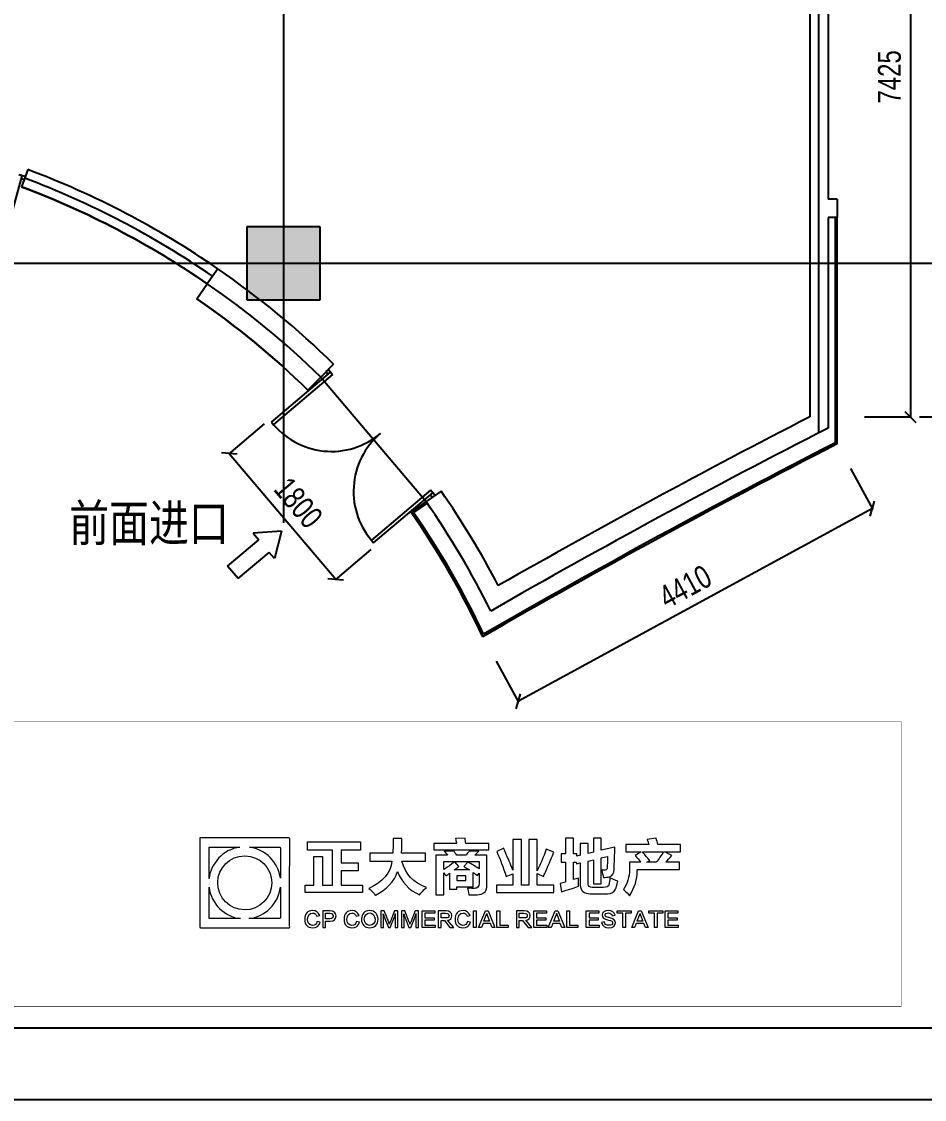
# Model space of a CAD drawing. Extents: x 52040 to 95586, y 96618 to 127411.
# Drawn here: x 75936 to 85804, y 96618 to 108390 of the extents above; entities that cross this region are included whole.
import ezdxf

# ---------------------------------------------------------------- set-up
doc = ezdxf.new("R2010")
doc.units = 0
doc.header["$LTSCALE"] = 1000
doc.linetypes.add('3层防火分区$0$3yCENTER', pattern=[14.5, 10, -1.5, 1.5, -1.5])
doc.linetypes.add('CENTER', pattern=[2, 1.25, -0.25, 0.25, -0.25])
doc.layers.get('Defpoints').update_dxf_attribs({"color": 212})
for name, color, linetype in [('0-土建-墙体', 7, 'Continuous'), ('0-土建-柱', 42, 'Continuous'), ('0-土建-窗', 5, 'Continuous'), ('0-土建-轴线', 12, 'Continuous'), ('0-土建-门窗', 4, 'Continuous'), ('DIM', 3, 'Continuous'), ('图层 1', 7, 'Continuous'), ('新增油烟管井2014-08-06', 2, 'Continuous'), ('轴线', 10, 'CENTER')]:
    doc.layers.add(name, color=color, linetype=linetype)
doc.layers.add('H-外墙百叶', color=3, linetype='Continuous', lineweight=25)
doc.styles.get("Standard").update_dxf_attribs({"font": 'arial.ttf', "width": 0.75})
doc.styles.add('黑体', font='simhei.ttf', dxfattribs={"width": 0.8})
doc.dimstyles.new('DIM-200MM', dxfattribs={"dimtxt": 250, "dimasz": 120, "dimexe": 10, "dimexo": 100, "dimgap": 100, "dimtad": 1, "dimdec": 0, "dimrnd": 5, "dimzin": 1, "dimdsep": 46, "dimtxsty": 'Standard', "dimblk": 'OBLIQUE', "dimcen": 0.5, "dimdle": 1, "dimclrd": 256, "dimclre": 256, "dimclrt": 7, "dimaunit": 1, "dimadec": 0, "dimazin": 0, "dimtfac": 1, "dimtdec": 0, "dimtix": 1, "dimtmove": 2, "dimatfit": 3, "dimfxl": 500, "dimfxlon": 1, "dimtolj": 1, "dimtzin": 1, "dimarcsym": 0})

# ---------------------------------------------------------------- blocks, each defined once
blk = doc.blocks.new('_Oblique')
at = {"color": 0, "linetype": 'ByBlock', "lineweight": -2}
blk.add_line((-0.5, -0.5), (0.5, 0.5), dxfattribs=at)
blk = doc.blocks.new('*D220')
at = {"layer": 'Defpoints', "color": 0, "transparency": 16777216}
for p in [(84550, 111500), (84550, 104073), (85650, 104073)]:
    blk.add_point(p, dxfattribs=at)
at = {"layer": 'DIM', "lineweight": -2, "transparency": 16777216}
for p, q in [((85150, 111500), (85660, 111500)), ((85650, 111501), (85650, 104072)), ((85150, 104073), (85660, 104073))]:
    blk.add_line(p, q, dxfattribs=at)
at = {"layer": 'DIM', "lineweight": -2, "transparency": 16777216, "xscale": 120, "yscale": 120, "zscale": 120}
for p, rotation in [((85650, 111500), 90), ((85650, 104073), 270)]:
    blk.add_blockref('_Oblique', p, dxfattribs=dict(at, rotation=rotation))
at = {"layer": 'DIM', "color": 7, "transparency": 16777216, "insert": (85422, 107786), "char_height": 250, "attachment_point": 5, "rotation": 90}
blk.add_mtext('\\A1;7425', dxfattribs=at)
blk = doc.blocks.new('*D221')
at = {"layer": 'Defpoints', "color": 0, "transparency": 16777216}
for p in [(84391, 104622), (80518, 102516), (81361, 100965)]:
    blk.add_point(p, dxfattribs=at)
at = {"layer": 'DIM', "lineweight": -2, "transparency": 16777216}
for p, q in [((84995, 103510), (85239, 103062)), ((85235, 103071), (81360, 100965)), ((81122, 101404), (81366, 100956))]:
    blk.add_line(p, q, dxfattribs=at)
at = {"layer": 'DIM', "lineweight": -2, "transparency": 16777216, "xscale": 120, "yscale": 120, "zscale": 120}
for p, rotation in [((85234, 103071), 28.52810273118964), ((81361, 100965), 208.5281027311896)]:
    blk.add_blockref('_Oblique', p, dxfattribs=dict(at, rotation=rotation))
at = {"layer": 'DIM', "color": 7, "transparency": 16777216, "insert": (83189, 102218), "char_height": 250, "attachment_point": 5, "rotation": 28.5281}
blk.add_mtext('\\A1;4410', dxfattribs=at)
blk = doc.blocks.new('block 47')
at = {"layer": '图层 1', "lineweight": 0}
for points in [[(122.06, -57.89), (122.06, -56.7), (123.44, -56.7), (123.44, -52.04), (124.83, -52.04), (124.83, -56.7), (126.49, -56.7), (126.49, -51.01), (122.45, -51.01), (122.45, -49.7), (130.99, -49.7), (130.99, -51.01), (127.87, -51.01), (127.87, -53.06), (130.64, -53.06), (130.64, -54.37), (127.87, -54.37), (127.87, -56.7), (131.31, -56.7), (131.31, -57.89), (122.06, -57.89)], [(146.62, -55.95), (148.08, -55.95), (148.08, -55.2), (146.62, -55.2), (146.62, -55.95)]]:
    blk.add_lwpolyline(points, dxfattribs=at)
for points, knots in [([(132.5, -52.83), (132.5, -52.83), (132.5, -51.52), (132.5, -51.52), (132.5, -51.52), (136.22, -51.52), (136.22, -51.52), (136.27, -50.84), (136.3, -50.05), (136.3, -49.15), (136.3, -49.15), (137.72, -49.15), (137.72, -49.15), (137.72, -49.44), (137.71, -49.84), (137.68, -50.34), (137.68, -50.89), (137.67, -51.29), (137.64, -51.52), (137.64, -51.52), (141.51, -51.52), (141.51, -51.52), (141.51, -51.52), (141.51, -52.83), (141.51, -52.83), (141.51, -52.83), (137.72, -52.83), (137.72, -52.83), (138.27, -54.94), (139.59, -56.35), (141.67, -57.06), (141.2, -57.5), (140.83, -57.91), (140.57, -58.28), (138.83, -57.47), (137.64, -56.2), (137.01, -54.49), (136.48, -56.1), (135.28, -57.37), (133.41, -58.32), (133.38, -58.3), (133.33, -58.23), (133.25, -58.12), (132.91, -57.73), (132.61, -57.43), (132.34, -57.22), (134.64, -56.19), (135.89, -54.72), (136.1, -52.83), (136.1, -52.83), (132.5, -52.83), (132.5, -52.83)], [0, 0, 0, 0, 1, 1, 1, 2, 2, 2, 3, 3, 3, 4, 4, 4, 5, 5, 5, 6, 6, 6, 7, 7, 7, 8, 8, 8, 9, 9, 9, 10, 10, 10, 11, 11, 11, 12, 12, 12, 13, 13, 13, 14, 14, 14, 15, 15, 15, 16, 16, 16, 17, 17, 17, 17]), ([(142.86, -50.97), (142.86, -50.97), (142.86, -49.94), (142.86, -49.94), (142.86, -49.94), (146.58, -49.94), (146.58, -49.94), (146.58, -49.91), (146.57, -49.86), (146.54, -49.78), (146.49, -49.62), (146.43, -49.41), (146.38, -49.15), (146.38, -49.15), (147.96, -49.11), (147.96, -49.11), (147.96, -49.37), (147.99, -49.65), (148.04, -49.94), (148.04, -49.94), (151.8, -49.94), (151.8, -49.94), (151.8, -49.94), (151.8, -50.97), (151.8, -50.97), (151.8, -50.97), (142.86, -50.97), (142.86, -50.97)], [0, 0, 0, 0, 1, 1, 1, 2, 2, 2, 3, 3, 3, 4, 4, 4, 5, 5, 5, 6, 6, 6, 7, 7, 7, 8, 8, 8, 9, 9, 9, 9]), ([(155.68, -54.25), (155.68, -54.25), (155.68, -49.31), (155.68, -49.31), (155.68, -49.31), (157.06, -49.31), (157.06, -49.31), (157.06, -49.31), (157.06, -56.7), (157.06, -56.7), (157.06, -56.7), (158.25, -56.7), (158.25, -56.7), (158.25, -56.7), (158.25, -49.31), (158.25, -49.31), (158.25, -49.31), (159.59, -49.31), (159.59, -49.31), (159.59, -49.31), (159.59, -54.37), (159.59, -54.37), (160.12, -53.37), (160.62, -52.19), (161.09, -50.85), (161.09, -50.85), (162.32, -51.36), (162.32, -51.36), (162.06, -52.02), (161.59, -53.09), (160.94, -54.57), (160.8, -54.88), (160.7, -55.12), (160.62, -55.28), (160.62, -55.28), (159.59, -54.8), (159.59, -54.8), (159.59, -54.8), (159.59, -56.7), (159.59, -56.7), (159.59, -56.7), (162.32, -56.7), (162.32, -56.7), (162.32, -56.7), (162.32, -57.89), (162.32, -57.89), (162.32, -57.89), (153.03, -57.89), (153.03, -57.89), (153.03, -57.89), (153.03, -56.7), (153.03, -56.7), (153.03, -56.7), (155.68, -56.7), (155.68, -56.7), (155.68, -56.7), (155.68, -54.84), (155.68, -54.84), (155.68, -54.84), (154.61, -55.28), (154.61, -55.28), (154.11, -53.8), (153.59, -52.46), (153.07, -51.25), (153.07, -51.25), (154.21, -50.73), (154.21, -50.73), (154.29, -50.94), (154.43, -51.27), (154.61, -51.72), (154.87, -52.3), (155.23, -53.14), (155.68, -54.25)], [0, 0, 0, 0, 1, 1, 1, 2, 2, 2, 3, 3, 3, 4, 4, 4, 5, 5, 5, 6, 6, 6, 7, 7, 7, 8, 8, 8, 9, 9, 9, 10, 10, 10, 11, 11, 11, 12, 12, 12, 13, 13, 13, 14, 14, 14, 15, 15, 15, 16, 16, 16, 17, 17, 17, 18, 18, 18, 19, 19, 19, 20, 20, 20, 21, 21, 21, 22, 22, 22, 23, 23, 23, 24, 24, 24, 24]), ([(168.73, -51.36), (168.73, -51.36), (168.73, -49.11), (168.73, -49.11), (168.73, -49.11), (169.99, -49.11), (169.99, -49.11), (169.99, -49.11), (169.99, -51.05), (169.99, -51.05), (169.99, -51.05), (172.17, -50.57), (172.17, -50.57), (172.17, -51.07), (172.15, -51.72), (172.13, -52.51), (172.1, -53.01), (172.09, -53.54), (172.09, -54.09), (172.06, -54.8), (171.81, -55.23), (171.34, -55.36), (171.02, -55.38), (170.69, -55.42), (170.35, -55.48), (170.27, -55.05), (170.16, -54.65), (170.03, -54.25), (170.27, -54.25), (170.47, -54.25), (170.63, -54.25), (170.84, -54.22), (170.94, -54.09), (170.94, -53.85), (170.97, -53.46), (170.98, -52.85), (170.98, -52.04), (170.98, -52.04), (169.99, -52.27), (169.99, -52.27), (169.99, -52.27), (169.99, -56.5), (169.99, -56.5), (169.99, -56.5), (168.73, -56.5), (168.73, -56.5), (168.73, -56.5), (168.73, -52.59), (168.73, -52.59), (168.73, -52.59), (167.86, -52.79), (167.86, -52.79), (167.86, -52.79), (167.86, -56.54), (167.86, -56.54), (167.88, -56.86), (168.1, -57.03), (168.49, -57.06), (168.49, -57.06), (170.31, -57.06), (170.31, -57.06), (170.86, -57.06), (171.17, -56.91), (171.22, -56.62), (171.3, -56.28), (171.35, -55.91), (171.38, -55.52), (171.59, -55.62), (171.86, -55.74), (172.21, -55.87), (172.42, -55.95), (172.58, -56.02), (172.68, -56.07), (172.52, -56.7), (172.39, -57.12), (172.29, -57.33), (172.05, -57.83), (171.61, -58.08), (170.98, -58.08), (170.98, -58.08), (168.21, -58.08), (168.21, -58.08), (167.16, -58.08), (166.62, -57.62), (166.59, -56.7), (166.59, -56.7), (166.59, -53.1), (166.59, -53.1), (166.59, -53.1), (166, -53.26), (166, -53.26), (166, -53.26), (165.92, -52.95), (165.92, -52.95), (165.92, -52.95), (165.49, -52.95), (165.49, -52.95), (165.49, -52.95), (165.49, -55.79), (165.49, -55.79), (165.78, -55.71), (166.05, -55.63), (166.32, -55.55), (166.29, -55.82), (166.29, -56.25), (166.32, -56.86), (166.08, -56.94), (165.74, -57.06), (165.29, -57.22), (164.52, -57.43), (163.94, -57.61), (163.55, -57.77), (163.55, -57.77), (163.31, -56.42), (163.31, -56.42), (163.63, -56.35), (163.93, -56.27), (164.22, -56.19), (164.22, -56.19), (164.22, -52.95), (164.22, -52.95), (164.22, -52.95), (163.51, -52.95), (163.51, -52.95), (163.51, -52.95), (163.51, -51.64), (163.51, -51.64), (163.51, -51.64), (164.22, -51.64), (164.22, -51.64), (164.22, -51.64), (164.22, -49.11), (164.22, -49.11), (164.22, -49.11), (165.49, -49.11), (165.49, -49.11), (165.49, -49.11), (165.49, -51.64), (165.49, -51.64), (165.49, -51.64), (166.04, -51.64), (166.04, -51.64), (166.04, -51.64), (166.04, -52), (166.04, -52), (166.04, -52), (166.59, -51.84), (166.59, -51.84), (166.59, -51.84), (166.59, -49.94), (166.59, -49.94), (166.59, -49.94), (167.86, -49.94), (167.86, -49.94), (167.86, -49.94), (167.86, -51.56), (167.86, -51.56), (167.86, -51.56), (168.73, -51.36), (168.73, -51.36)], [0, 0, 0, 0, 1, 1, 1, 2, 2, 2, 3, 3, 3, 4, 4, 4, 5, 5, 5, 6, 6, 6, 7, 7, 7, 8, 8, 8, 9, 9, 9, 10, 10, 10, 11, 11, 11, 12, 12, 12, 13, 13, 13, 14, 14, 14, 15, 15, 15, 16, 16, 16, 17, 17, 17, 18, 18, 18, 19, 19, 19, 20, 20, 20, 21, 21, 21, 22, 22, 22, 23, 23, 23, 24, 24, 24, 25, 25, 25, 26, 26, 26, 27, 27, 27, 28, 28, 28, 29, 29, 29, 30, 30, 30, 31, 31, 31, 32, 32, 32, 33, 33, 33, 34, 34, 34, 35, 35, 35, 36, 36, 36, 37, 37, 37, 38, 38, 38, 39, 39, 39, 40, 40, 40, 41, 41, 41, 42, 42, 42, 43, 43, 43, 44, 44, 44, 45, 45, 45, 46, 46, 46, 47, 47, 47, 48, 48, 48, 49, 49, 49, 50, 50, 50, 51, 51, 51, 52, 52, 52, 53, 53, 53, 53]), ([(174.58, -54.25), (174.58, -54.25), (174.58, -52.99), (174.58, -52.99), (174.58, -52.99), (176.4, -52.99), (176.4, -52.99), (176.38, -52.96), (176.34, -52.92), (176.28, -52.87), (176.1, -52.63), (175.82, -52.3), (175.45, -51.88), (175.45, -51.88), (176.44, -51.29), (176.44, -51.29), (176.44, -51.29), (173.95, -51.29), (173.95, -51.29), (173.95, -51.29), (173.95, -50.1), (173.95, -50.1), (173.95, -50.1), (177.71, -50.1), (177.71, -50.1), (177.68, -50.02), (177.64, -49.9), (177.59, -49.74), (177.51, -49.53), (177.44, -49.39), (177.39, -49.31), (177.39, -49.31), (178.89, -49.07), (178.89, -49.07), (178.97, -49.47), (179.06, -49.81), (179.17, -50.1), (179.17, -50.1), (182.81, -50.1), (182.81, -50.1), (182.81, -50.1), (182.81, -51.29), (182.81, -51.29), (182.81, -51.29), (180.2, -51.29), (180.2, -51.29), (180.2, -51.29), (181.42, -51.88), (181.42, -51.88), (181.03, -52.35), (180.7, -52.72), (180.43, -52.99), (180.43, -52.99), (182.65, -52.99), (182.65, -52.99), (182.65, -52.99), (182.65, -54.17), (182.65, -54.17), (182.65, -54.17), (175.81, -54.17), (175.81, -54.17), (175.81, -54.17), (175.81, -54.41), (175.81, -54.41), (175.81, -55.75), (175.4, -57.08), (174.58, -58.4), (174.35, -58.14), (174.02, -57.81), (173.6, -57.41), (174.2, -56.41), (174.53, -55.36), (174.58, -54.25)], [0, 0, 0, 0, 1, 1, 1, 2, 2, 2, 3, 3, 3, 4, 4, 4, 5, 5, 5, 6, 6, 6, 7, 7, 7, 8, 8, 8, 9, 9, 9, 10, 10, 10, 11, 11, 11, 12, 12, 12, 13, 13, 13, 14, 14, 14, 15, 15, 15, 16, 16, 16, 17, 17, 17, 18, 18, 18, 19, 19, 19, 20, 20, 20, 21, 21, 21, 22, 22, 22, 23, 23, 23, 24, 24, 24, 24]), ([(143.22, -58.28), (143.22, -58.28), (143.22, -51.84), (143.22, -51.84), (143.22, -51.84), (145.08, -51.84), (145.08, -51.84), (145.02, -51.76), (144.95, -51.65), (144.84, -51.52), (144.71, -51.36), (144.62, -51.26), (144.56, -51.21), (144.56, -51.21), (146.11, -51.21), (146.11, -51.21), (146.16, -51.26), (146.24, -51.36), (146.34, -51.52), (146.45, -51.65), (146.53, -51.76), (146.58, -51.84), (146.58, -51.84), (148.08, -51.84), (148.08, -51.84), (148.13, -51.79), (148.2, -51.69), (148.28, -51.56), (148.38, -51.46), (148.5, -51.34), (148.64, -51.21), (148.64, -51.21), (150.14, -51.21), (150.14, -51.21), (149.95, -51.44), (149.76, -51.65), (149.54, -51.84), (149.54, -51.84), (151.48, -51.84), (151.48, -51.84), (151.48, -51.84), (151.48, -56.7), (151.48, -56.7), (151.48, -57.62), (151.06, -58.12), (150.22, -58.2), (149.87, -58.26), (149.32, -58.28), (148.56, -58.28), (148.48, -57.75), (148.4, -57.39), (148.32, -57.18), (148.53, -57.2), (148.89, -57.22), (149.39, -57.22), (149.94, -57.22), (150.22, -56.95), (150.22, -56.42), (150.22, -56.42), (150.22, -54.76), (150.22, -54.76), (150.22, -54.76), (149.94, -55.12), (149.94, -55.12), (149.7, -54.96), (149.47, -54.8), (149.23, -54.65), (149.23, -54.65), (149.23, -56.98), (149.23, -56.98), (149.23, -56.98), (146.62, -56.98), (146.62, -56.98), (146.62, -56.98), (146.62, -57.37), (146.62, -57.37), (146.62, -57.37), (145.43, -57.37), (145.43, -57.37), (145.43, -57.37), (145.43, -54.76), (145.43, -54.76), (145.38, -54.82), (145.29, -54.88), (145.16, -54.96), (145.02, -55.07), (144.92, -55.15), (144.84, -55.2), (144.81, -55.15), (144.73, -55.03), (144.6, -54.84), (144.73, -55), (144.7, -54.95), (144.48, -54.69), (144.48, -54.69), (144.48, -58.28), (144.48, -58.28), (144.48, -58.28), (143.22, -58.28), (143.22, -58.28)], [0, 0, 0, 0, 1, 1, 1, 2, 2, 2, 3, 3, 3, 4, 4, 4, 5, 5, 5, 6, 6, 6, 7, 7, 7, 8, 8, 8, 9, 9, 9, 10, 10, 10, 11, 11, 11, 12, 12, 12, 13, 13, 13, 14, 14, 14, 15, 15, 15, 16, 16, 16, 17, 17, 17, 18, 18, 18, 19, 19, 19, 20, 20, 20, 21, 21, 21, 22, 22, 22, 23, 23, 23, 24, 24, 24, 25, 25, 25, 26, 26, 26, 27, 27, 27, 28, 28, 28, 29, 29, 29, 30, 30, 30, 31, 31, 31, 32, 32, 32, 33, 33, 33, 33]), ([(177.83, -52.71), (177.83, -52.71), (177.35, -52.99), (177.35, -52.99), (177.35, -52.99), (178.89, -52.99), (178.89, -52.99), (179.29, -52.48), (179.68, -51.92), (180.08, -51.29), (180.08, -51.29), (176.64, -51.29), (176.64, -51.29), (176.74, -51.39), (176.9, -51.58), (177.11, -51.84), (177.4, -52.21), (177.64, -52.5), (177.83, -52.71)], [0, 0, 0, 0, 1, 1, 1, 2, 2, 2, 3, 3, 3, 4, 4, 4, 5, 5, 5, 6, 6, 6, 6]), ([(146.26, -52.91), (146.26, -52.91), (146.94, -53.66), (146.94, -53.66), (146.7, -53.87), (146.45, -54.05), (146.18, -54.21), (146.18, -54.21), (148.64, -54.21), (148.64, -54.21), (148.48, -54.13), (148.27, -54), (148, -53.82), (147.87, -53.74), (147.78, -53.68), (147.73, -53.66), (147.73, -53.66), (148.36, -52.95), (148.36, -52.95), (148.99, -53.29), (149.61, -53.66), (150.22, -54.05), (150.22, -54.05), (150.22, -52.87), (150.22, -52.87), (150.22, -52.87), (144.48, -52.87), (144.48, -52.87), (144.48, -52.87), (144.48, -54.17), (144.48, -54.17), (144.8, -53.96), (145.24, -53.66), (145.79, -53.26), (146, -53.1), (146.16, -52.99), (146.26, -52.91)], [0, 0, 0, 0, 1, 1, 1, 2, 2, 2, 3, 3, 3, 4, 4, 4, 5, 5, 5, 6, 6, 6, 7, 7, 7, 8, 8, 8, 9, 9, 9, 10, 10, 10, 11, 11, 11, 12, 12, 12, 12])]:
    blk.add_open_spline(points, degree=3, knots=knots, dxfattribs=at)
blk = doc.blocks.new('block 48')
at = {"layer": '图层 1', "lineweight": 0}
for points in [[(141.43, -63.17), (143.09, -63.17), (143.09, -63.54), (140.99, -63.54), (140.99, -60.84), (143.02, -60.84), (143.02, -61.25), (141.43, -61.25), (141.43, -61.96), (142.93, -61.96), (142.93, -62.35), (141.43, -62.35), (141.43, -63.17)], [(149.29, -60.86), (149.73, -60.86), (149.73, -63.54), (149.29, -63.54), (149.29, -60.86)], [(152.3, -63.54), (152.05, -62.89), (150.84, -62.89), (150.57, -63.54), (150.1, -63.54), (151.23, -60.84), (151.66, -60.84), (152.78, -63.54), (152.3, -63.54)], [(153.09, -60.86), (153.54, -60.86), (153.54, -63.17), (154.89, -63.17), (154.89, -63.54), (153.09, -63.54), (153.09, -60.86)], [(159.52, -63.17), (161.18, -63.17), (161.18, -63.54), (159.08, -63.54), (159.08, -60.84), (161.12, -60.84), (161.12, -61.25), (159.52, -61.25), (159.52, -61.96), (161.03, -61.96), (161.03, -62.35), (159.52, -62.35), (159.52, -63.17)], [(163.61, -63.54), (163.35, -62.89), (162.15, -62.89), (161.87, -63.54), (161.41, -63.54), (162.54, -60.84), (162.96, -60.84), (164.09, -63.54), (163.61, -63.54)], [(164.4, -60.86), (164.85, -60.86), (164.85, -63.17), (166.2, -63.17), (166.2, -63.54), (164.4, -63.54), (164.4, -60.86)], [(168, -63.17), (169.66, -63.17), (169.66, -63.54), (167.56, -63.54), (167.56, -60.84), (169.59, -60.84), (169.59, -61.25), (168, -61.25), (168, -61.96), (169.5, -61.96), (169.5, -62.35), (168, -62.35), (168, -63.17)], [(174.81, -61.25), (173.91, -61.25), (173.91, -63.54), (173.47, -63.54), (173.47, -61.25), (172.56, -61.25), (172.56, -60.86), (174.81, -60.86), (174.81, -61.25)], [(177.12, -63.54), (176.86, -62.89), (175.65, -62.89), (175.38, -63.54), (174.91, -63.54), (176.04, -60.84), (176.47, -60.84), (177.6, -63.54), (177.12, -63.54)], [(179.95, -61.25), (179.06, -61.25), (179.06, -63.54), (178.62, -63.54), (178.62, -61.25), (177.71, -61.25), (177.71, -60.86), (179.95, -60.86), (179.95, -61.25)], [(180.77, -63.17), (182.43, -63.17), (182.43, -63.54), (180.33, -63.54), (180.33, -60.84), (182.37, -60.84), (182.37, -61.25), (180.77, -61.25), (180.77, -61.96), (182.28, -61.96), (182.28, -62.35), (180.77, -62.35), (180.77, -63.17)]]:
    blk.add_lwpolyline(points, dxfattribs=at)
for points, knots in [([(124.4, -61.6), (124.4, -61.6), (123.93, -61.73), (123.93, -61.73), (123.81, -61.4), (123.58, -61.23), (123.25, -61.21), (122.74, -61.23), (122.47, -61.57), (122.44, -62.21), (122.45, -62.86), (122.71, -63.19), (123.22, -63.21), (123.63, -63.22), (123.88, -63), (123.97, -62.57), (123.97, -62.57), (124.45, -62.69), (124.45, -62.69), (124.3, -63.29), (123.89, -63.59), (123.23, -63.58), (122.41, -63.57), (121.99, -63.11), (121.97, -62.21), (121.99, -61.3), (122.42, -60.83), (123.27, -60.81), (123.81, -60.81), (124.19, -61.08), (124.4, -61.6)], [0, 0, 0, 0, 1, 1, 1, 2, 2, 2, 3, 3, 3, 4, 4, 4, 5, 5, 5, 6, 6, 6, 7, 7, 7, 8, 8, 8, 9, 9, 9, 10, 10, 10, 10]), ([(126.08, -62.51), (126.08, -62.51), (125.35, -62.51), (125.35, -62.51), (125.35, -62.51), (125.35, -63.54), (125.35, -63.54), (125.35, -63.54), (124.9, -63.54), (124.9, -63.54), (124.9, -63.54), (124.9, -60.84), (124.9, -60.84), (124.9, -60.84), (126.1, -60.84), (126.1, -60.84), (126.69, -60.87), (127.01, -61.14), (127.05, -61.66), (127.04, -62.22), (126.72, -62.5), (126.08, -62.51)], [0, 0, 0, 0, 1, 1, 1, 2, 2, 2, 3, 3, 3, 4, 4, 4, 5, 5, 5, 6, 6, 6, 7, 7, 7, 7]), ([(130.77, -61.6), (130.77, -61.6), (130.3, -61.73), (130.3, -61.73), (130.18, -61.4), (129.95, -61.23), (129.62, -61.21), (129.11, -61.23), (128.84, -61.57), (128.81, -62.21), (128.82, -62.86), (129.08, -63.19), (129.59, -63.21), (130, -63.22), (130.25, -63), (130.34, -62.57), (130.34, -62.57), (130.82, -62.69), (130.82, -62.69), (130.67, -63.29), (130.26, -63.59), (129.6, -63.58), (128.78, -63.57), (128.36, -63.11), (128.34, -62.21), (128.36, -61.3), (128.79, -60.83), (129.64, -60.81), (130.18, -60.81), (130.55, -61.08), (130.77, -61.6)], [0, 0, 0, 0, 1, 1, 1, 2, 2, 2, 3, 3, 3, 4, 4, 4, 5, 5, 5, 6, 6, 6, 7, 7, 7, 8, 8, 8, 9, 9, 9, 10, 10, 10, 10]), ([(132.51, -60.81), (133.34, -60.86), (133.78, -61.32), (133.84, -62.19), (133.81, -63.09), (133.36, -63.56), (132.49, -63.58), (131.64, -63.54), (131.2, -63.08), (131.16, -62.21), (131.21, -61.32), (131.66, -60.85), (132.51, -60.81)], [0, 0, 0, 0, 1, 1, 1, 2, 2, 2, 3, 3, 3, 4, 4, 4, 4]), ([(136.5, -60.86), (136.5, -60.86), (137.03, -60.86), (137.03, -60.86), (137.03, -60.86), (137.03, -63.54), (137.03, -63.54), (137.03, -63.54), (136.62, -63.54), (136.62, -63.54), (136.62, -63.54), (136.62, -61.95), (136.62, -61.95), (136.62, -61.82), (136.63, -61.62), (136.66, -61.36), (136.66, -61.36), (136.64, -61.36), (136.64, -61.36), (136.61, -61.52), (136.56, -61.67), (136.49, -61.83), (136.49, -61.83), (135.83, -63.54), (135.83, -63.54), (135.83, -63.54), (135.52, -63.54), (135.52, -63.54), (135.52, -63.54), (134.84, -61.83), (134.84, -61.83), (134.78, -61.66), (134.73, -61.5), (134.7, -61.36), (134.7, -61.36), (134.68, -61.36), (134.68, -61.36), (134.7, -61.56), (134.71, -61.76), (134.71, -61.95), (134.71, -61.95), (134.71, -63.54), (134.71, -63.54), (134.71, -63.54), (134.31, -63.54), (134.31, -63.54), (134.31, -63.54), (134.31, -60.86), (134.31, -60.86), (134.31, -60.86), (134.84, -60.86), (134.84, -60.86), (134.84, -60.86), (135.57, -62.67), (135.57, -62.67), (135.58, -62.72), (135.6, -62.79), (135.65, -62.89), (135.65, -62.94), (135.66, -62.97), (135.67, -62.99), (135.71, -62.86), (135.75, -62.76), (135.79, -62.67), (135.79, -62.67), (136.5, -60.86), (136.5, -60.86)], [0, 0, 0, 0, 1, 1, 1, 2, 2, 2, 3, 3, 3, 4, 4, 4, 5, 5, 5, 6, 6, 6, 7, 7, 7, 8, 8, 8, 9, 9, 9, 10, 10, 10, 11, 11, 11, 12, 12, 12, 13, 13, 13, 14, 14, 14, 15, 15, 15, 16, 16, 16, 17, 17, 17, 18, 18, 18, 19, 19, 19, 20, 20, 20, 21, 21, 21, 22, 22, 22, 22]), ([(139.84, -60.86), (139.84, -60.86), (140.37, -60.86), (140.37, -60.86), (140.37, -60.86), (140.37, -63.54), (140.37, -63.54), (140.37, -63.54), (139.96, -63.54), (139.96, -63.54), (139.96, -63.54), (139.96, -61.95), (139.96, -61.95), (139.96, -61.82), (139.97, -61.62), (140, -61.36), (140, -61.36), (139.98, -61.36), (139.98, -61.36), (139.95, -61.52), (139.9, -61.67), (139.83, -61.83), (139.83, -61.83), (139.17, -63.54), (139.17, -63.54), (139.17, -63.54), (138.85, -63.54), (138.85, -63.54), (138.85, -63.54), (138.18, -61.83), (138.18, -61.83), (138.12, -61.66), (138.07, -61.5), (138.04, -61.36), (138.04, -61.36), (138.02, -61.36), (138.02, -61.36), (138.04, -61.56), (138.05, -61.76), (138.05, -61.95), (138.05, -61.95), (138.05, -63.54), (138.05, -63.54), (138.05, -63.54), (137.65, -63.54), (137.65, -63.54), (137.65, -63.54), (137.65, -60.86), (137.65, -60.86), (137.65, -60.86), (138.18, -60.86), (138.18, -60.86), (138.18, -60.86), (138.91, -62.67), (138.91, -62.67), (138.92, -62.72), (138.94, -62.79), (138.98, -62.89), (138.99, -62.94), (139, -62.97), (139.01, -62.99), (139.05, -62.86), (139.09, -62.76), (139.13, -62.67), (139.13, -62.67), (139.84, -60.86), (139.84, -60.86)], [0, 0, 0, 0, 1, 1, 1, 2, 2, 2, 3, 3, 3, 4, 4, 4, 5, 5, 5, 6, 6, 6, 7, 7, 7, 8, 8, 8, 9, 9, 9, 10, 10, 10, 11, 11, 11, 12, 12, 12, 13, 13, 13, 14, 14, 14, 15, 15, 15, 16, 16, 16, 17, 17, 17, 18, 18, 18, 19, 19, 19, 20, 20, 20, 21, 21, 21, 22, 22, 22, 22]), ([(146.09, -63.54), (146.09, -63.54), (145.49, -63.54), (145.49, -63.54), (145.49, -63.54), (144.58, -62.4), (144.58, -62.4), (144.58, -62.4), (144.04, -62.4), (144.04, -62.4), (144.04, -62.4), (144.04, -63.54), (144.04, -63.54), (144.04, -63.54), (143.6, -63.54), (143.6, -63.54), (143.6, -63.54), (143.6, -60.84), (143.6, -60.84), (143.6, -60.84), (144.86, -60.84), (144.86, -60.84), (145.46, -60.86), (145.78, -61.12), (145.8, -61.61), (145.8, -62.05), (145.57, -62.31), (145.09, -62.38), (145.09, -62.38), (146.09, -63.54), (146.09, -63.54)], [0, 0, 0, 0, 1, 1, 1, 2, 2, 2, 3, 3, 3, 4, 4, 4, 5, 5, 5, 6, 6, 6, 7, 7, 7, 8, 8, 8, 9, 9, 9, 10, 10, 10, 10]), ([(148.74, -61.6), (148.74, -61.6), (148.27, -61.73), (148.27, -61.73), (148.15, -61.4), (147.92, -61.23), (147.59, -61.21), (147.08, -61.23), (146.81, -61.57), (146.78, -62.21), (146.79, -62.86), (147.05, -63.19), (147.56, -63.21), (147.97, -63.22), (148.22, -63), (148.31, -62.57), (148.31, -62.57), (148.79, -62.69), (148.79, -62.69), (148.64, -63.29), (148.23, -63.59), (147.57, -63.58), (146.75, -63.57), (146.33, -63.11), (146.31, -62.21), (146.33, -61.3), (146.76, -60.83), (147.61, -60.81), (148.15, -60.81), (148.53, -61.08), (148.74, -61.6)], [0, 0, 0, 0, 1, 1, 1, 2, 2, 2, 3, 3, 3, 4, 4, 4, 5, 5, 5, 6, 6, 6, 7, 7, 7, 8, 8, 8, 9, 9, 9, 10, 10, 10, 10]), ([(158.75, -63.54), (158.75, -63.54), (158.16, -63.54), (158.16, -63.54), (158.16, -63.54), (157.25, -62.4), (157.25, -62.4), (157.25, -62.4), (156.7, -62.4), (156.7, -62.4), (156.7, -62.4), (156.7, -63.54), (156.7, -63.54), (156.7, -63.54), (156.26, -63.54), (156.26, -63.54), (156.26, -63.54), (156.26, -60.84), (156.26, -60.84), (156.26, -60.84), (157.52, -60.84), (157.52, -60.84), (158.13, -60.86), (158.44, -61.12), (158.47, -61.61), (158.47, -62.05), (158.23, -62.31), (157.75, -62.38), (157.75, -62.38), (158.75, -63.54), (158.75, -63.54)], [0, 0, 0, 0, 1, 1, 1, 2, 2, 2, 3, 3, 3, 4, 4, 4, 5, 5, 5, 6, 6, 6, 7, 7, 7, 8, 8, 8, 9, 9, 9, 10, 10, 10, 10]), ([(172.21, -61.55), (172.21, -61.55), (171.75, -61.67), (171.75, -61.67), (171.67, -61.35), (171.48, -61.19), (171.16, -61.19), (170.79, -61.19), (170.61, -61.32), (170.6, -61.56), (170.56, -61.73), (170.77, -61.86), (171.21, -61.93), (171.94, -62.07), (172.3, -62.36), (172.28, -62.8), (172.26, -63.31), (171.91, -63.57), (171.23, -63.58), (170.56, -63.61), (170.16, -63.33), (170.04, -62.75), (170.04, -62.75), (170.48, -62.62), (170.48, -62.62), (170.52, -63.02), (170.77, -63.21), (171.22, -63.19), (171.62, -63.19), (171.82, -63.06), (171.82, -62.79), (171.85, -62.59), (171.63, -62.45), (171.14, -62.35), (170.44, -62.21), (170.1, -61.95), (170.13, -61.56), (170.16, -61.07), (170.49, -60.82), (171.14, -60.81), (171.73, -60.81), (172.09, -61.06), (172.21, -61.55)], [0, 0, 0, 0, 1, 1, 1, 2, 2, 2, 3, 3, 3, 4, 4, 4, 5, 5, 5, 6, 6, 6, 7, 7, 7, 8, 8, 8, 9, 9, 9, 10, 10, 10, 11, 11, 11, 12, 12, 12, 13, 13, 13, 14, 14, 14, 14]), ([(126.04, -61.25), (126.04, -61.25), (125.35, -61.25), (125.35, -61.25), (125.35, -61.25), (125.35, -62.12), (125.35, -62.12), (125.35, -62.12), (126.04, -62.12), (126.04, -62.12), (126.41, -62.12), (126.6, -61.97), (126.6, -61.66), (126.58, -61.39), (126.39, -61.26), (126.04, -61.25)], [0, 0, 0, 0, 1, 1, 1, 2, 2, 2, 3, 3, 3, 4, 4, 4, 5, 5, 5, 5]), ([(132.47, -63.22), (133.05, -63.19), (133.35, -62.86), (133.37, -62.21), (133.33, -61.58), (133.04, -61.25), (132.5, -61.19), (131.95, -61.24), (131.65, -61.58), (131.62, -62.21), (131.64, -62.84), (131.93, -63.18), (132.47, -63.22)], [0, 0, 0, 0, 1, 1, 1, 2, 2, 2, 3, 3, 3, 4, 4, 4, 4]), ([(144.04, -61.25), (144.04, -61.25), (144.04, -62), (144.04, -62), (144.04, -62), (144.78, -62), (144.78, -62), (145.17, -62), (145.36, -61.87), (145.35, -61.6), (145.34, -61.37), (145.15, -61.26), (144.78, -61.25), (144.78, -61.25), (144.04, -61.25), (144.04, -61.25)], [0, 0, 0, 0, 1, 1, 1, 2, 2, 2, 3, 3, 3, 4, 4, 4, 5, 5, 5, 5]), ([(150.99, -62.51), (150.99, -62.51), (151.89, -62.51), (151.89, -62.51), (151.89, -62.51), (151.53, -61.56), (151.53, -61.56), (151.48, -61.45), (151.46, -61.36), (151.46, -61.3), (151.46, -61.3), (151.45, -61.3), (151.45, -61.3), (151.44, -61.38), (151.41, -61.46), (151.37, -61.56), (151.37, -61.56), (150.99, -62.51), (150.99, -62.51)], [0, 0, 0, 0, 1, 1, 1, 2, 2, 2, 3, 3, 3, 4, 4, 4, 5, 5, 5, 6, 6, 6, 6]), ([(156.7, -61.25), (156.7, -61.25), (156.7, -62), (156.7, -62), (156.7, -62), (157.44, -62), (157.44, -62), (157.83, -62), (158.02, -61.87), (158.01, -61.6), (158, -61.37), (157.81, -61.26), (157.44, -61.25), (157.44, -61.25), (156.7, -61.25), (156.7, -61.25)], [0, 0, 0, 0, 1, 1, 1, 2, 2, 2, 3, 3, 3, 4, 4, 4, 5, 5, 5, 5]), ([(162.3, -62.51), (162.3, -62.51), (163.2, -62.51), (163.2, -62.51), (163.2, -62.51), (162.83, -61.56), (162.83, -61.56), (162.79, -61.45), (162.77, -61.36), (162.77, -61.3), (162.77, -61.3), (162.76, -61.3), (162.76, -61.3), (162.75, -61.38), (162.72, -61.46), (162.68, -61.56), (162.68, -61.56), (162.3, -62.51), (162.3, -62.51)], [0, 0, 0, 0, 1, 1, 1, 2, 2, 2, 3, 3, 3, 4, 4, 4, 5, 5, 5, 6, 6, 6, 6]), ([(175.81, -62.51), (175.81, -62.51), (176.7, -62.51), (176.7, -62.51), (176.7, -62.51), (176.34, -61.56), (176.34, -61.56), (176.3, -61.45), (176.28, -61.36), (176.28, -61.3), (176.28, -61.3), (176.26, -61.3), (176.26, -61.3), (176.25, -61.38), (176.23, -61.46), (176.18, -61.56), (176.18, -61.56), (175.81, -62.51), (175.81, -62.51)], [0, 0, 0, 0, 1, 1, 1, 2, 2, 2, 3, 3, 3, 4, 4, 4, 5, 5, 5, 6, 6, 6, 6])]:
    blk.add_open_spline(points, degree=3, knots=knots, dxfattribs=at)
blk = doc.blocks.new('block 46')
at = {"layer": '图层 1', "lineweight": 0}
for points, knots in [([(105, -49.05), (109.78, -49.05), (114.56, -49.05), (119.34, -49.05), (119.54, -49.05), (119.54, -49.05), (119.54, -49.24), (119.54, -51.05), (119.55, -52.86), (119.53, -54.66), (119.51, -57.37), (119.53, -60.08), (119.52, -62.79), (119.52, -63.01), (119.53, -63.23), (119.54, -63.45), (119.54, -63.5), (119.54, -63.54), (119.52, -63.59), (114.71, -63.59), (109.9, -63.59), (105.09, -63.59), (105.02, -63.59), (105, -63.57), (105, -63.5), (105, -58.68), (105, -53.87), (105, -49.05)], [0, 0, 0, 0, 1, 1, 1, 2, 2, 2, 3, 3, 3, 4, 4, 4, 5, 5, 5, 6, 6, 6, 7, 7, 7, 8, 8, 8, 9, 9, 9, 9]), ([(111.48, -50.54), (111.45, -50.54), (111.42, -50.54), (111.4, -50.54), (109.81, -50.54), (108.21, -50.54), (106.62, -50.54), (106.48, -50.54), (106.48, -50.54), (106.48, -50.69), (106.48, -52.3), (106.48, -53.92), (106.48, -55.53), (106.48, -55.54), (106.48, -55.56), (106.48, -55.57), (106.48, -55.58), (106.47, -55.6), (106.49, -55.6), (106.78, -53.21), (108.66, -50.95), (111.48, -50.54)], [0, 0, 0, 0, 1, 1, 1, 2, 2, 2, 3, 3, 3, 4, 4, 4, 5, 5, 5, 6, 6, 6, 7, 7, 7, 7]), ([(113.06, -50.54), (115.65, -50.92), (117.7, -52.98), (118.04, -55.59), (118.04, -55.56), (118.04, -55.52), (118.04, -55.49), (118.04, -53.89), (118.04, -52.3), (118.04, -50.7), (118.04, -50.54), (118.04, -50.54), (117.89, -50.54), (116.31, -50.54), (114.73, -50.54), (113.15, -50.54), (113.12, -50.54), (113.09, -50.54), (113.06, -50.54)], [0, 0, 0, 0, 1, 1, 1, 2, 2, 2, 3, 3, 3, 4, 4, 4, 5, 5, 5, 6, 6, 6, 6]), ([(116.63, -56.33), (116.65, -53.99), (114.76, -51.96), (112.29, -51.95), (109.8, -51.93), (107.92, -53.93), (107.89, -56.26), (107.86, -58.67), (109.79, -60.69), (112.26, -60.7), (114.71, -60.7), (116.65, -58.7), (116.63, -56.33)], [0, 0, 0, 0, 1, 1, 1, 2, 2, 2, 3, 3, 3, 4, 4, 4, 4]), ([(111.59, -62.11), (108.97, -61.79), (106.83, -59.75), (106.48, -57.03), (106.48, -57.06), (106.48, -57.09), (106.48, -57.12), (106.48, -58.73), (106.48, -60.34), (106.48, -61.95), (106.48, -62.1), (106.48, -62.1), (106.63, -62.1), (107.74, -62.1), (108.86, -62.1), (109.98, -62.1), (110.07, -62.1), (110.16, -62.09), (110.25, -62.1), (110.7, -62.13), (111.15, -62.1), (111.59, -62.11)], [0, 0, 0, 0, 1, 1, 1, 2, 2, 2, 3, 3, 3, 4, 4, 4, 5, 5, 5, 6, 6, 6, 7, 7, 7, 7]), ([(118.04, -57.03), (117.86, -58.36), (117.31, -59.5), (116.36, -60.44), (115.41, -61.38), (114.27, -61.93), (112.94, -62.11), (112.98, -62.11), (113.01, -62.11), (113.04, -62.11), (114.66, -62.11), (116.27, -62.11), (117.89, -62.11), (118.04, -62.11), (118.04, -62.11), (118.04, -61.95), (118.04, -60.34), (118.04, -58.74), (118.04, -57.13), (118.04, -57.1), (118.04, -57.06), (118.04, -57.03)], [0, 0, 0, 0, 1, 1, 1, 2, 2, 2, 3, 3, 3, 4, 4, 4, 5, 5, 5, 6, 6, 6, 7, 7, 7, 7])]:
    blk.add_open_spline(points, degree=3, knots=knots, dxfattribs=at)
at = {"layer": '图层 1'}
for name in ['block 47', 'block 48']:
    blk.add_blockref(name, (0, 0), dxfattribs=at)
blk = doc.blocks.new('A$C867084c2')
at = {"layer": '图层 1', "xscale": 56.25, "yscale": 56.25, "zscale": 56.25}
blk.add_blockref('block 46', (1744.3, 1699.9), dxfattribs=at)
blk = doc.blocks.new('*D275')
at = {"layer": 'Defpoints', "color": 0, "transparency": 16777216}
for p in [(85150, 114150), (85150, 105750), (86250, 105750)]:
    blk.add_point(p, dxfattribs=at)
at = {"layer": 'DIM', "lineweight": -2, "transparency": 16777216}
for p, q in [((85750, 114150), (86260, 114150)), ((86250, 114151), (86250, 105749)), ((85750, 105750), (86260, 105750))]:
    blk.add_line(p, q, dxfattribs=at)
at = {"layer": 'DIM', "lineweight": -2, "transparency": 16777216, "xscale": 120, "yscale": 120, "zscale": 120}
for p, rotation in [((86250, 114150), 90), ((86250, 105750), 270)]:
    blk.add_blockref('_Oblique', p, dxfattribs=dict(at, rotation=rotation))
at = {"layer": 'DIM', "color": 7, "transparency": 16777216, "insert": (86022, 109950), "char_height": 250, "attachment_point": 5, "rotation": 90}
blk.add_mtext('\\A1;8400', dxfattribs=at)
blk = doc.blocks.new('*D279')
at = {"layer": 'Defpoints', "color": 0, "transparency": 16777216}
for p in [(85150, 105750), (85150, 104073), (86250, 104073)]:
    blk.add_point(p, dxfattribs=at)
at = {"layer": 'DIM', "lineweight": -2, "transparency": 16777216}
for p, q in [((85750, 105750), (86260, 105750)), ((86250, 105751), (86250, 104072)), ((85750, 104073), (86260, 104073))]:
    blk.add_line(p, q, dxfattribs=at)
at = {"layer": 'DIM', "lineweight": -2, "transparency": 16777216, "xscale": 120, "yscale": 120, "zscale": 120}
for p, rotation in [((86250, 105750), 90), ((86250, 104073), 270)]:
    blk.add_blockref('_Oblique', p, dxfattribs=dict(at, rotation=rotation))
at = {"layer": 'DIM', "color": 7, "transparency": 16777216, "insert": (86022, 104911), "char_height": 250, "attachment_point": 5, "rotation": 90}
blk.add_mtext('\\A1;1675', dxfattribs=at)
blk = doc.blocks.new('*D292')
at = {"layer": 'Defpoints', "color": 0, "transparency": 16777216}
for p in [(79117, 104444), (80280, 103070), (79370, 102300)]:
    blk.add_point(p, dxfattribs=at)
at = {"layer": 'DIM', "lineweight": -2, "transparency": 16777216}
for p, q in [((78589, 103996), (78199, 103667)), ((78206, 103674), (79371, 102299)), ((79752, 102623), (79363, 102293))]:
    blk.add_line(p, q, dxfattribs=at)
at = {"layer": 'DIM', "lineweight": -2, "transparency": 16777216, "xscale": 120, "yscale": 120, "zscale": 120}
for p, rotation in [((78207, 103673), 130.2509783773747), ((79370, 102300), 310.2509783773747)]:
    blk.add_blockref('_Oblique', p, dxfattribs=dict(at, rotation=rotation))
at = {"layer": 'DIM', "color": 7, "transparency": 16777216, "insert": (78962, 103134), "char_height": 250, "attachment_point": 5, "rotation": 310.251}
blk.add_mtext('\\A1;1800', dxfattribs=at)
blk = doc.blocks.new('气流方向')
at = {"color": 2}
for p, q in [((84.2, 92), (84.2, 45)), ((210, 0), (84.2, 92)), ((-138.8, -45), (-138.8, 45)), ((-138.8, 45), (84.2, 45)), ((210, 0), (84.2, -88)), ((-138.8, -45), (84.2, -45)), ((84.2, -88), (84.2, -45))]:
    blk.add_line(p, q, dxfattribs=at)

msp = doc.modelspace()

# ---------------------------------------------------------------- hatches: boundary and pattern name
msp.add_hatch(color=256).paths.add_polyline_path([(79198.8, 106150), (78398.8, 106150), (78398.8, 105350), (79198.8, 105350)])

# ---------------------------------------------------------------- linework, layer by layer
at = {"color": 4}
for p, q in [((75720.7, 105890.4), (75941.6, 106706.2)), ((75976.3, 106696.8), (75906.8, 106715.6)), ((75966.9, 106662.1), (75932.2, 106671.5)), ((75976.3, 106696.8), (75966.9, 106662.1)), ((78668, 104016.4), (79313.1, 104562.5)), ((79289.8, 104590), (79262.3, 104566.8)), ((79262.3, 104566.8), (79285.6, 104539.3)), ((79289.8, 104590), (79336.3, 104535.1)), ((79336.3, 104535.1), (78690.6, 103988.4)), ((80406.3, 103271.2), (79760.6, 102724.5)), ((79784.5, 102697.6), (80429.6, 103243.7)), ((80452.8, 103216.2), (80406.3, 103271.2)), ((80425.4, 103193), (80402.1, 103220.4)), ((80452.8, 103216.2), (80425.4, 103193))]:
    msp.add_line(p, q, dxfattribs=at)
for p, q in [((78398.8, 106150), (78398.8, 105350)), ((79198.8, 106150), (78398.8, 106150)), ((79198.8, 105350), (79198.8, 106150)), ((78398.8, 105350), (79198.8, 105350))]:
    msp.add_line(p, q)
msp.add_lwpolyline([(52662.1, 126633.4), (94963.6, 126633.4), (94963.6, 97395.7), (52662.1, 97395.7)], close=True)
at = {"const_width": 5.18}
msp.add_lwpolyline([(70168.1, 100745.4), (85549.2, 100745.4), (85549.2, 97635.7), (68704.6, 97635.7), (68704.6, 100745.4), (68984.4, 100745.4)], dxfattribs=at)
msp.add_lwpolyline([(52040, 98691.7), (52040, 96618.1), (93512, 96618.1)])
at = {"color": 4}
for centre, start, end in [((79322.6, 104523.4), 217.75907, 310.25098), ((80392.6, 103259.5), 130.25098, 222.74288)]:
    msp.add_arc(centre, 828, start, end, dxfattribs=at)
at = {"layer": '0-土建-墙体'}
for p, q in [((84750, 111700), (84750, 106450)), ((84550, 111500), (84550, 104072.9)), ((84850, 106450), (84750, 106450)), ((84850, 106450), (84850, 106250)), ((84750, 106250), (84750, 103950.7)), ((84850, 106250), (84750, 106250)), ((84830, 103789.4), (84830, 106250)), ((84850, 103777.2), (84850, 106250)), ((78080.2, 105690.9), (77966.8, 105526.1)), ((77853.4, 105361.4), (77966.8, 105526.1)), ((79345.9, 104649.9), (79206.2, 104506.8)), ((79206.2, 104506.8), (79066.4, 104363.8)), ((80521.2, 103261.7), (80357, 103147.5)), ((80357, 103147.5), (80192.8, 103033.3)), ((80368.4, 103131.1), (80220.6, 103028.3))]:
    msp.add_line(p, q, dxfattribs=at)
for centre, radius, start, end in [((72627, 97770.2), 9616.4, 45.67778, 55.45362), ((72627, 97770.2), 9416.4, 45.67778, 55.45362), ((72627, 97770.2), 9216.4, 45.67778, 55.45362), ((125501.4, 24378.8), 89600, 117.196717, 119.671776), ((125501.4, 24378.8), 89400, 117.118498, 119.806076), ((125501.4, 24378.8), 89200, 117.112124, 119.944082), ((125501.4, 24378.8), 89220, 117.119977, 119.930107), ((72627, 97770.2), 9616.4, 27.63133, 34.82418), ((72627, 97770.2), 9416.4, 26.36816, 34.82418), ((72627, 97770.2), 9216.4, 25.04523, 34.82418), ((72627, 97770.2), 9236.4, 25.18036, 34.70011)]:
    msp.add_arc(centre, radius, start, end, dxfattribs=at)
at = {"layer": '0-土建-柱'}
for p, q in [((78398.8, 106150), (78398.8, 105350)), ((79198.8, 106150), (78398.8, 106150)), ((79198.8, 105350), (79198.8, 106150)), ((78398.8, 105350), (79198.8, 105350))]:
    msp.add_line(p, q, dxfattribs=at)
at = {"layer": '0-土建-窗', "color": 4}
msp.add_line((76006.8, 106773), (75936.5, 106585.8), dxfattribs=at)
at = {"layer": '0-土建-窗'}
msp.add_line((79206.2, 104506.8), (80357, 103147.5), dxfattribs=at)
at = {"layer": '0-土建-轴线', "color": 251, "linetype": '3层防火分区$0$3yCENTER'}
msp.add_line((84650, 103899.4), (84650, 111700), dxfattribs=at)
at = {"layer": '0-土建-门窗'}
for radius in [9516.4, 9616.4, 9416.4]:
    msp.add_arc((72627, 97770.2), radius, 55.45362, 69.42348, dxfattribs=at)
at = {"layer": 'DIM'}
for points in [[(75936.5, 106585.8, -0.0610306), (77966.8, 105526.1)], [(77853.4, 105361.4, -0.042681), (79066.4, 104363.8)], [(80192.8, 103033.3, -0.0426946), (80976.8, 101671.8)]]:
    msp.add_lwpolyline(points, format="xyb", dxfattribs=at)
at = {"layer": '轴线', "ltscale": 500}
for p, q in [((78798.8, 125293), (78798.8, 102914.5)), ((57440.6, 105750), (87205, 105750))]:
    msp.add_line(p, q, dxfattribs=at)

# ---------------------------------------------------------------- block references
at = {"layer": 'H-外墙百叶', "xscale": 1.999999999999998, "yscale": 1.999999999999998, "zscale": 1.999999999999998, "rotation": 40.00000000000012}
msp.add_blockref('气流方向', (78456.9, 102553.4), dxfattribs=at)
at = {"layer": '新增油烟管井2014-08-06', "color": 2, "xscale": 1.2, "yscale": 1.2, "zscale": 1.2}
msp.add_blockref('A$C867084c2', (68704.6, 100745.4), dxfattribs=at)

# ---------------------------------------------------------------- texts
at = {"layer": '新增油烟管井2014-08-06', "color": 0, "style": '黑体', "width": 0.8}
msp.add_text('前面进口', height=400, dxfattribs=at).set_placement((76456.4, 102713.8))

# ---------------------------------------------------------------- dimensions: what is measured, and where the dimension line sits
at = {"layer": 'DIM'}
for p1, p2, distance, picture, middle in [((85150, 114150), (85150, 105750), 1100, '*D275', (86022.4, 109950)), ((84550, 111500), (84550, 104072.9), 1100, '*D220', (85422.4, 107786.4)), ((85150, 105750), (85150, 104072.9), 1100, '*D279', (86022.4, 104911.4)), ((84390.9, 104621.7), (80517.7, 102516.3), 1765.5, '*D221', (83188.8, 102217.9)), ((79117.1, 104443.8), (80280.2, 103070), -1192.3, '*D292', (78962.4, 103133.6))]:
    dim = msp.add_aligned_dim(p1=p1, p2=p2, distance=distance, dimstyle='DIM-200MM', dxfattribs=at)
    dim.commit()
    dim.dimension.update_dxf_attribs({"geometry": picture, "text_midpoint": middle})

doc.saveas('drawing.dxf')
